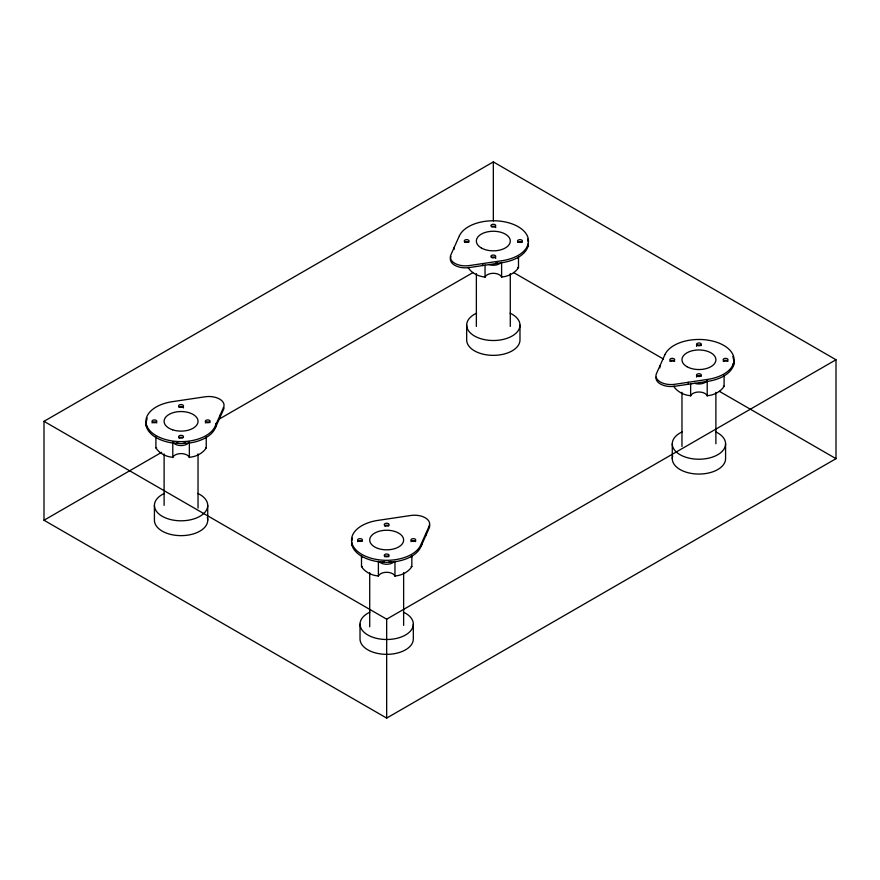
<?xml version="1.0" encoding="UTF-8"?>
<svg xmlns="http://www.w3.org/2000/svg" width="880" height="880" viewBox="0 0 880 880"><rect width="100%" height="100%" fill="white"/><g stroke="black" fill="none" stroke-linecap="round" stroke-linejoin="round"><path stroke-width="1.32" d="M147.136 418.055L145.937 423.302L147.136 428.56A35.134 20.284 0 0 0 171.974 442.904L181.071 443.586L190.157 442.904A35.134 20.284 0 0 0 215.006 428.56L223.432 409.706A15.147 8.745 0 0 0 224.015 407.869M155.903 436.92L155.903 447.876C159.291 453.541 167.079 457.138 172.876 457.215A8.481 4.895 0 0 1 181.071 453.585A8.481 4.895 0 0 1 189.255 457.215C195.052 457.138 202.84 453.541 206.239 447.876L206.239 436.92M351.824 540.738L352.429 538.087M361.504 555.621L361.504 566.577C364.892 572.242 372.691 575.839 378.477 575.916A8.481 4.895 0 0 1 386.672 572.286A8.481 4.895 0 0 1 394.867 575.916C400.653 575.839 408.452 572.242 411.84 566.577L411.84 555.621M468.875 267.542L468.16 267.597C471.548 273.262 479.347 276.859 485.133 276.925A8.481 4.895 0 0 1 493.328 273.306A8.481 4.895 0 0 1 501.523 276.925C507.309 276.859 515.108 273.262 518.496 267.597L518.496 256.641M528.462 243.023L527.263 248.27A35.134 20.284 0 0 1 502.425 262.614L469.777 267.487A15.147 8.745 0 0 1 454.773 265.287A15.147 8.745 0 0 1 450.967 256.619M674.476 386.243L673.761 386.298C677.16 391.963 684.948 395.56 690.745 395.637A8.481 4.895 0 0 1 698.929 392.007A8.481 4.895 0 0 1 707.124 395.637C712.921 395.56 720.709 391.963 724.097 386.298L724.097 375.342M44 421.333L493.328 161.909L836 359.755L836 458.667L386.672 718.091L44 520.245L44 421.333L386.672 619.168L836 359.755M44 520.245L161.678 452.309M218.735 419.364L473.121 272.503M517.792 258.082L518.496 258.027M205.524 438.361L206.239 438.306M155.903 447.876L156.607 447.821M411.125 557.062L411.84 557.007M361.504 566.577L362.208 566.522M517.792 267.542L518.496 267.597M723.393 386.243L724.097 386.298M205.524 447.821L206.239 447.876M361.504 557.007L362.208 557.062M411.125 566.522L411.84 566.577M513.557 272.514L663.476 359.062M719.4 391.347L836 458.667M732.864 356.477L734.063 361.724L732.864 366.982A35.134 20.284 0 0 1 708.026 381.326L675.378 386.188A15.147 8.745 0 0 1 655.985 377.168M527.571 239.107L528.176 241.758M351.538 542.014L352.737 547.261A35.134 20.284 0 0 0 377.575 561.605L386.672 562.298L395.769 561.605A35.134 20.284 0 0 0 420.607 547.261L429.033 528.407A15.147 8.745 0 0 0 429.506 524.7M725.582 443.839L725.582 458.667A26.653 15.389 0 0 1 696.608 474.001A26.653 15.389 0 0 1 672.683 455.994M715.891 392.348L715.891 443.784M707.212 380.974L707.212 396.044M690.646 383.713L690.646 396.044M688.281 382.283L688.281 384.263M681.967 392.348L681.967 446.49M672.276 443.839L672.276 458.667M659.901 365.904L659.901 367.884M519.981 325.127L519.981 339.966A26.653 15.389 0 0 1 493.328 355.355A26.653 15.389 0 0 1 466.675 339.966L466.675 325.127M510.29 273.636L510.29 326.436M501.611 262.273L501.611 277.343M493.328 161.909L493.328 220.99M485.045 265.012L485.045 277.343M482.68 263.582L482.68 265.562M476.366 273.636L476.366 326.436M454.289 247.192L454.289 249.172M425.711 533.885L425.711 535.865M413.325 624.118L413.325 638.957A26.653 15.389 0 0 1 386.672 654.346A26.653 15.389 0 0 1 360.019 638.957L360.019 624.118M403.634 572.627L403.634 625.416M394.955 561.264L394.955 576.323M386.672 619.168L386.672 718.091M378.389 561.264L378.389 576.323M369.71 572.627L369.71 626.769M220.099 415.173L220.099 417.153M207.724 505.406L207.724 520.245M198.033 453.915L198.033 508.068M189.354 442.552L189.354 457.622M172.788 442.552L172.788 457.622M164.109 453.915L164.109 505.362M154.418 505.406L154.418 520.245A26.653 15.389 0 0 0 183.392 535.579A26.653 15.389 0 0 0 207.317 517.572M403.447 612.161A26.653 15.389 0 0 1 406.164 634.612A26.653 15.389 0 0 1 367.18 634.612A26.653 15.389 0 0 1 369.897 612.161M390.907 561.638A8.481 4.895 0 0 1 388.872 562.133M384.472 562.133A8.481 4.895 0 0 1 382.426 561.638M394.02 561.825A8.481 4.895 0 0 1 379.324 561.825M384.571 556.699A2.42 1.397 0 0 1 388.773 556.699M352.671 546.436A8.481 4.895 0 0 1 351.538 543.994M357.676 541.651A2.42 1.397 0 0 1 359.7 540.628A2.42 1.397 0 0 1 362.12 541.31M384.571 525.921A2.42 1.397 0 0 1 388.773 525.921M421.806 543.994A8.481 4.895 0 0 1 420.673 546.436M410.982 541.651A2.42 1.397 0 0 1 413.325 540.606A2.42 1.397 0 0 1 415.668 541.651M197.846 493.449A26.653 15.389 0 0 1 200.563 515.911A26.653 15.389 0 0 1 161.579 515.911A26.653 15.389 0 0 1 164.296 493.449M185.306 442.937A8.481 4.895 0 0 1 183.26 443.421M178.871 443.421A8.481 4.895 0 0 1 176.825 442.937M189.255 441.936A8.481 4.895 0 0 1 181.071 445.566A8.481 4.895 0 0 1 172.876 441.936M178.97 437.998A2.42 1.397 0 0 1 182.787 437.701M147.07 427.735A8.481 4.895 0 0 1 146.223 424.017M152.075 422.95A2.42 1.397 0 0 1 154.418 421.905A2.42 1.397 0 0 1 156.761 422.95M178.97 407.22A2.42 1.397 0 0 1 181.698 406.571A2.42 1.397 0 0 1 183.491 407.913M215.919 424.017A8.481 4.895 0 0 1 215.072 427.735M216.205 423.302A8.481 4.895 0 0 1 215.919 424.578M205.381 422.95A2.42 1.397 0 0 1 207.405 421.916A2.42 1.397 0 0 1 209.825 422.609M715.704 431.871A26.653 15.389 0 0 1 718.421 454.333A26.653 15.389 0 0 1 679.437 454.333A26.653 15.389 0 0 1 682.154 431.871M733.777 363A8.481 4.895 0 0 1 732.93 364.177M696.509 346.346A2.42 1.397 0 0 1 698.302 344.993A2.42 1.397 0 0 1 701.03 345.642M733.777 362.439A8.481 4.895 0 0 1 732.93 366.157M723.239 361.372A2.42 1.397 0 0 1 725.582 360.327A2.42 1.397 0 0 1 727.925 361.372M707.124 380.358A8.481 4.895 0 0 1 694.694 383.339M696.509 377.113A2.42 1.397 0 0 1 698.302 375.771A2.42 1.397 0 0 1 701.03 376.42M669.933 361.372A2.42 1.397 0 0 1 672.276 360.327A2.42 1.397 0 0 1 674.619 361.372M510.103 313.17A26.653 15.389 0 0 1 512.82 335.621A26.653 15.389 0 0 1 473.836 335.621A26.653 15.389 0 0 1 476.553 313.17M491.612 226.644A2.42 1.397 0 0 0 495.671 226.017A2.42 1.397 0 0 0 492.701 224.312A2.42 1.397 0 0 0 491.612 226.644A2.42 1.397 0 0 1 494.252 226.347A2.42 1.397 0 0 1 495.748 227.634M528.462 245.003A8.481 4.895 0 0 1 527.329 247.456M517.88 242.33A2.42 1.397 0 0 1 522.082 242.33M500.676 262.845A8.481 4.895 0 0 1 489.093 264.627M497.574 262.658A8.481 4.895 0 0 1 495.528 263.142M491.612 257.422A2.42 1.397 0 0 1 494.252 257.125A2.42 1.397 0 0 1 495.748 258.412M464.574 242.33A2.42 1.397 0 0 1 468.776 242.33M223.432 407.726L215.006 426.58A35.134 20.284 0 0 1 156.222 435.677A35.134 20.284 0 0 1 171.974 401.731L204.622 396.869A15.147 8.745 0 0 1 219.615 399.069A15.147 8.745 0 0 1 223.432 407.726M459.393 235.796L450.967 254.65A15.147 8.745 0 0 0 454.773 263.307A15.147 8.745 0 0 0 469.777 265.507L502.425 260.645A35.134 20.284 0 0 0 518.177 226.699A35.134 20.284 0 0 0 459.393 235.796M429.033 526.438L420.607 545.281A35.134 20.284 0 0 1 361.823 554.378A35.134 20.284 0 0 1 377.575 520.443L410.223 515.57A15.147 8.745 0 0 1 425.227 517.77A15.147 8.745 0 0 1 429.033 526.438M664.994 354.497L656.568 373.351A15.147 8.745 0 0 0 660.385 382.008A15.147 8.745 0 0 0 675.378 384.208L708.026 379.346A35.134 20.284 0 0 0 723.778 345.411A35.134 20.284 0 0 0 664.994 354.497M378.191 548.515A16.962 9.79 0 0 0 403.634 540.034A16.962 9.79 0 0 0 378.191 531.553A16.962 9.79 0 0 0 378.191 548.515M384.956 556.413A2.42 1.397 0 0 0 389.015 555.786A2.42 1.397 0 0 0 386.045 554.07A2.42 1.397 0 0 0 384.956 556.413M358.809 541.244A2.42 1.397 0 0 0 362.439 540.034A2.42 1.397 0 0 0 358.809 538.824A2.42 1.397 0 0 0 358.809 541.244M385.462 525.855A2.42 1.397 0 0 0 389.092 524.645A2.42 1.397 0 0 0 385.462 523.435A2.42 1.397 0 0 0 385.462 525.855M412.115 541.244A2.42 1.397 0 0 0 415.745 540.034A2.42 1.397 0 0 0 412.115 538.824A2.42 1.397 0 0 0 412.115 541.244M172.59 429.814A16.962 9.79 0 0 0 198.033 421.333A16.962 9.79 0 0 0 172.59 412.852A16.962 9.79 0 0 0 172.59 429.814M179.355 437.701A2.42 1.397 0 0 0 183.414 437.074A2.42 1.397 0 0 0 180.444 435.369A2.42 1.397 0 0 0 179.355 437.701M153.208 422.543A2.42 1.397 0 0 0 156.838 421.333A2.42 1.397 0 0 0 153.208 420.112A2.42 1.397 0 0 0 153.208 422.543M179.861 407.154A2.42 1.397 0 0 0 183.491 405.944A2.42 1.397 0 0 0 179.861 404.723A2.42 1.397 0 0 0 179.861 407.154M206.514 422.543A2.42 1.397 0 0 0 210.144 421.333A2.42 1.397 0 0 0 206.514 420.112A2.42 1.397 0 0 0 206.514 422.543M686.939 366.674A16.962 9.79 0 0 0 715.319 362.285A16.962 9.79 0 0 0 694.54 350.295A16.962 9.79 0 0 0 686.939 366.674M697.213 345.356A2.42 1.397 0 0 0 701.272 344.729A2.42 1.397 0 0 0 698.302 343.013A2.42 1.397 0 0 0 697.213 345.356M723.877 360.745A2.42 1.397 0 0 0 727.925 360.118A2.42 1.397 0 0 0 724.955 358.402A2.42 1.397 0 0 0 723.877 360.745M697.719 376.354A2.42 1.397 0 0 0 701.349 375.144A2.42 1.397 0 0 0 697.719 373.923A2.42 1.397 0 0 0 697.719 376.354M671.066 360.965A2.42 1.397 0 0 0 674.696 359.755A2.42 1.397 0 0 0 671.066 358.534A2.42 1.397 0 0 0 671.066 360.965M481.338 247.973A16.962 9.79 0 0 0 509.707 243.584A16.962 9.79 0 0 0 488.939 231.583A16.962 9.79 0 0 0 481.338 247.973M518.265 242.033A2.42 1.397 0 0 0 522.324 241.406A2.42 1.397 0 0 0 519.354 239.69A2.42 1.397 0 0 0 518.265 242.033M492.118 257.642A2.42 1.397 0 0 0 495.748 256.432A2.42 1.397 0 0 0 492.118 255.222A2.42 1.397 0 0 0 492.118 257.642M465.465 242.253A2.42 1.397 0 0 0 469.095 241.043A2.42 1.397 0 0 0 465.465 239.833A2.42 1.397 0 0 0 465.465 242.253"/></g></svg>
